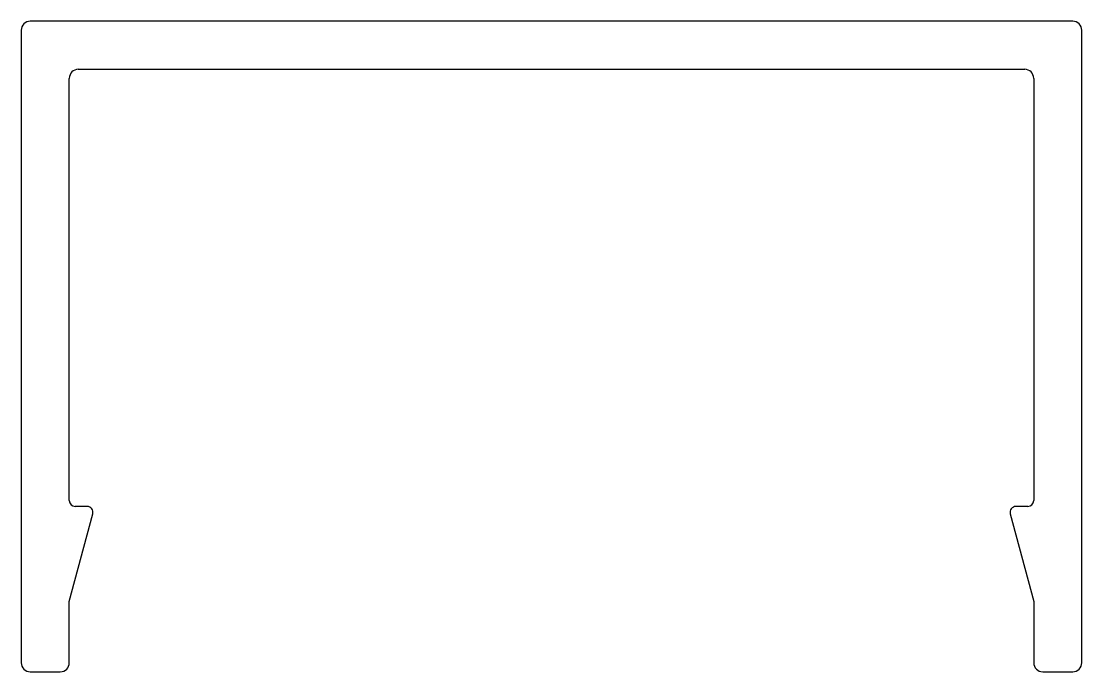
# Model space of a CAD drawing. Extents: x -19.8 to 25, y 9 to 36.5.
import ezdxf

# ---------------------------------------------------------------- set-up
doc = ezdxf.new("R2010")
doc.units = 0
doc.layers.get('0').update_dxf_attribs({"linetype": 'CONTINUOUS'})

msp = doc.modelspace()

# ---------------------------------------------------------------- linework, layer by layer
for p, q in [((24.642, 36.473), (-19.41, 36.473)), ((-19.791, 36.092), (-19.791, 9.371)), ((25.023, 9.371), (25.023, 36.092)), ((-17.759, 16.226), (-17.759, 34.06)), ((-17.378, 34.441), (22.61, 34.441)), ((22.991, 34.06), (22.991, 16.226)), ((-17.009, 15.976), (-17.509, 15.976)), ((22.741, 15.976), (22.241, 15.976)), ((-17.759, 11.961), (-16.768, 15.661)), ((21.999, 15.661), (22.991, 11.961)), ((-17.759, 9.371), (-17.759, 11.961)), ((22.991, 11.961), (22.991, 9.371)), ((-19.41, 8.99), (-18.14, 8.99)), ((23.372, 8.99), (24.642, 8.99))]:
    msp.add_line(p, q)
for centre, radius, start, end in [((-19.41, 36.092), 0.381, 90, 180), ((24.642, 36.092), 0.381, 360, 90), ((-17.378, 34.06), 0.381, 90, 180), ((22.61, 34.06), 0.381, 360, 90), ((-17.509, 16.226), 0.25, 180, 270), ((22.741, 16.226), 0.25, 270, 0), ((-17.009, 15.726), 0.25, 345, 90), ((22.241, 15.726), 0.25, 90, 195), ((-19.41, 9.371), 0.381, 180, 270.0018), ((-18.14, 9.371), 0.381, 270.0018, 360), ((23.372, 9.371), 0.381, 180, 269.9982), ((24.642, 9.371), 0.381, 269.9982, 360)]:
    msp.add_arc(centre, radius, start, end)

doc.saveas('drawing.dxf')
